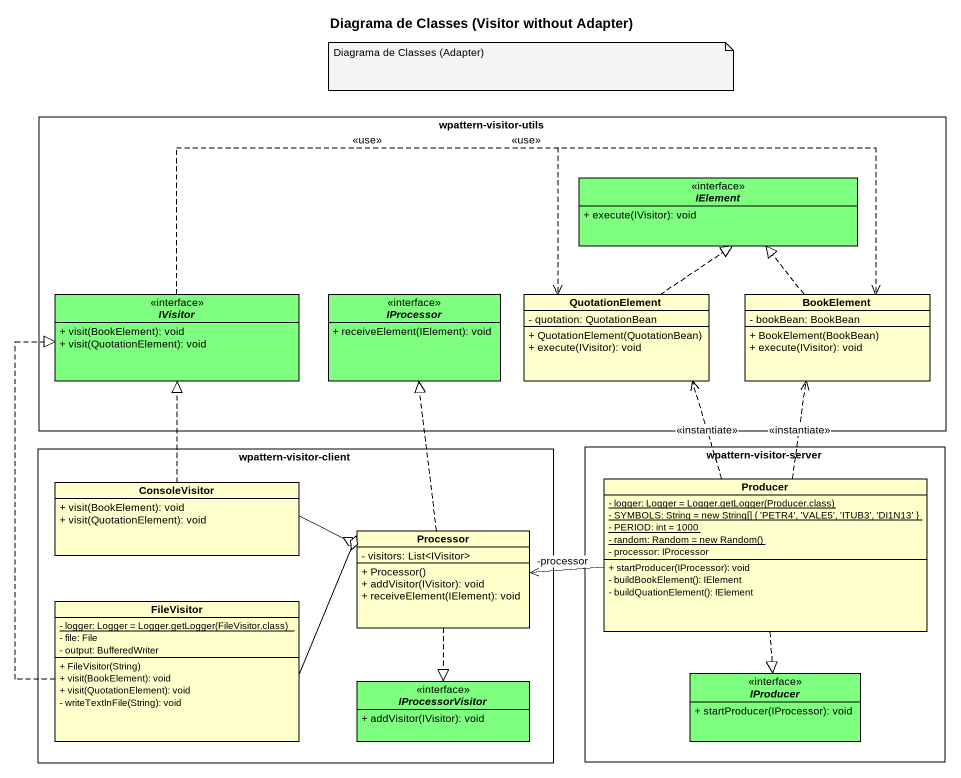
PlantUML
@startuml
title Diagrama de Classes (Visitor without Adapter)
hide circle
hide empty members
skinparam classAttributeIconSize 0
rectangle "wpattern-visitor-utils" as wpattern_visitor_utils {
  interface IElement <<interface>> #7FFF7F {
    + execute(IVisitor): void
  }
  interface IVisitor <<interface>> #7FFF7F {
    + visit(BookElement): void
    + visit(QuotationElement): void
  }
  interface IProcessor <<interface>> #7FFF7F {
    + receiveElement(IElement): void
  }
  class QuotationElement {
    - quotation: QuotationBean
    + QuotationElement(QuotationBean)
    + execute(IVisitor): void
  }
  class BookElement {
    - bookBean: BookBean
    + BookElement(BookBean)
    + execute(IVisitor): void
  }
}
rectangle "wpattern-visitor-client" as wpattern_visitor_client {
  class ConsoleVisitor {
    + visit(BookElement): void
    + visit(QuotationElement): void
  }
  class Processor {
    - visitors: List<IVisitor>
    + Processor()
    + addVisitor(IVisitor): void
    + receiveElement(IElement): void
  }
  class FileVisitor {
    {static} {field} - logger: Logger = Logger.getLogger(FileVisitor.class)
    - file: File
    - output: BufferedWriter
    + FileVisitor(String)
    + visit(BookElement): void
    + visit(QuotationElement): void
    - writeTextInFile(String): void
  }
  interface IProcessorVisitor <<interface>> #7FFF7F {
    + addVisitor(IVisitor): void
  }
}
rectangle "wpattern-visitor-server" as wpattern_visitor_server {
  class Producer {
    {static} {field} - logger: Logger = Logger.getLogger(Producer.class)
    {static} - SYMBOLS: String = new String[] { 'PETR4', 'VALE5', 'ITUB3', 'DI1N13' }
    {static} - PERIOD: int = 1000
    {static} {field} - random: Random = new Random()
    - processor: IProcessor
    + startProducer(IProcessor): void
    - buildBookElement(): IElement
    - buildQuationElement(): IElement
  }
  interface IProducer <<interface>> #7FFF7F {
    + startProducer(IProcessor): void
  }
}
IVisitor .right.> QuotationElement : <<use>>
IVisitor .right.> BookElement : <<use>>
QuotationElement .up.|> IElement
BookElement .up.|> IElement
ConsoleVisitor .up.|> IVisitor
ConsoleVisitor -right-o Processor
Producer .up.> QuotationElement : <<instantiate>>
Producer .up.> BookElement : <<instantiate>>
Producer -left-> "-processor" Processor
Producer ..|> IProducer
Processor .up.|> IProcessor
Processor ..|> IProcessorVisitor
FileVisitor .up.|> IVisitor
FileVisitor -right-o Processor
note as N1
  Diagrama de Classes (Adapter)
end note
@enduml
